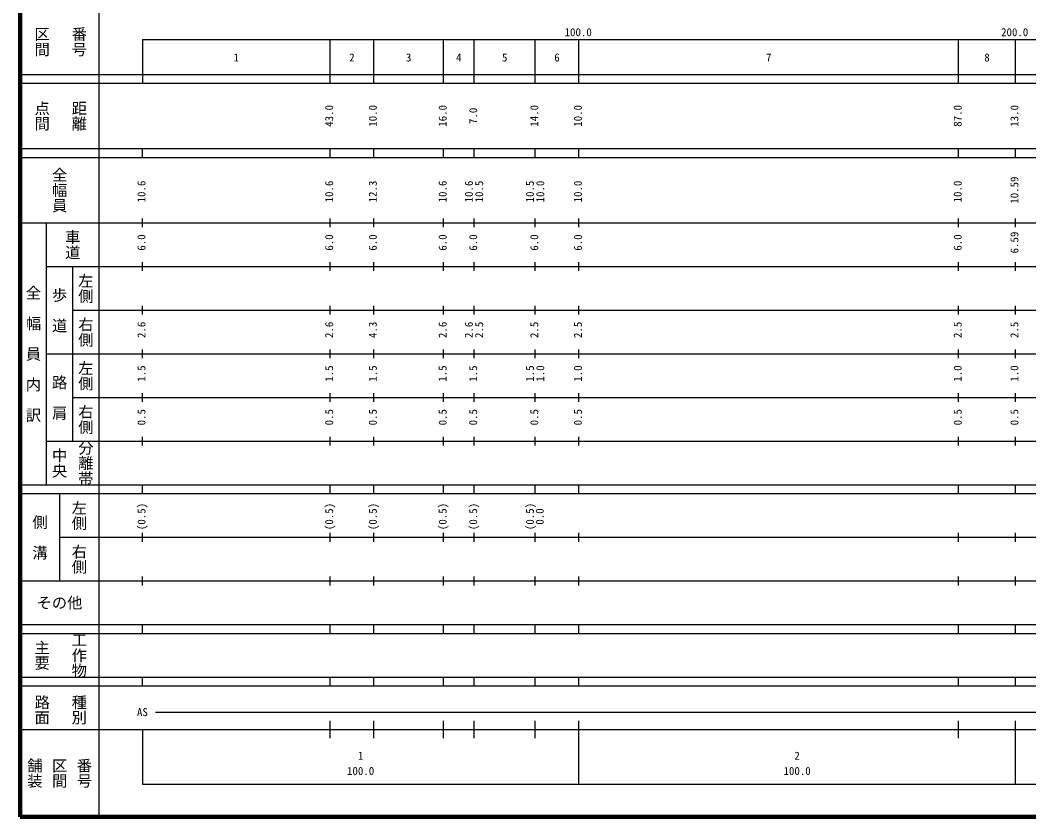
# Model space of a CAD drawing. Units: millimetres on the paper, enlarged 1000 times. Extents: x 40000 to 680000, y 20000 to 380000.
# Drawn here: x 40000 to 271088, y 20000 to 202409 of the extents above; entities that cross this region are included whole.
import ezdxf
from ezdxf.enums import TextEntityAlignment as Align

# ---------------------------------------------------------------- set-up
doc = ezdxf.new("R2010")
doc.units = ezdxf.units.MM
doc.header["$LTSCALE"] = 1000
doc.layers.add('M-TTL', color=2, linetype='Continuous', lineweight=140)
doc.layers.add('M-TTL-BAND', color=7, linetype='Continuous', lineweight=25)
doc.styles.add('@ＭＳ ゴシック', font='')
doc.styles.add('ＭＳ ゴシック', font='')
doc.styles.get('@ＭＳ ゴシック').set_extended_font_data('@MS Gothic')
doc.styles.get('ＭＳ ゴシック').set_extended_font_data('MS Gothic')

msp = doc.modelspace()

# ---------------------------------------------------------------- linework, layer by layer
at = {"layer": 'M-TTL'}
for p, q in [((40000, 380000), (40000, 20000)), ((40000, 20000), (680000, 20000))]:
    msp.add_line(p, q, dxfattribs=at)
at = {"layer": 'M-TTL-BAND'}
for p, q in [((58000, 370000), (58000, 20000)), ((68000, 198000), (579000, 198000)), ((68000, 198000), (68000, 188000)), ((111000, 188000), (111000, 198000)), ((121000, 188000), (121000, 198000)), ((137000, 188000), (137000, 198000)), ((144000, 188000), (144000, 198000)), ((158000, 188000), (158000, 198000)), ((168000, 188000), (168000, 198000)), ((255000, 188000), (255000, 198000)), ((268000, 188000), (268000, 198000)), ((40000, 190000), (579000, 190000)), ((40000, 188000), (579000, 188000)), ((40000, 173000), (579000, 173000)), ((68000, 171000), (68000, 173000)), ((111000, 171000), (111000, 173000)), ((121000, 171000), (121000, 173000)), ((137000, 171000), (137000, 173000)), ((144000, 171000), (144000, 173000)), ((158000, 171000), (158000, 173000)), ((168000, 171000), (168000, 173000)), ((255000, 171000), (255000, 173000)), ((268000, 171000), (268000, 173000)), ((40000, 171000), (579000, 171000)), ((40000, 156000), (579000, 156000)), ((46000, 96000), (46000, 156000)), ((68000, 155000), (68000, 157000)), ((111000, 155000), (111000, 157000)), ((121000, 155000), (121000, 157000)), ((137000, 155000), (137000, 157000)), ((144000, 155000), (144000, 157000)), ((158000, 155000), (158000, 157000)), ((168000, 155000), (168000, 157000)), ((255000, 155000), (255000, 157000)), ((268000, 155000), (268000, 157000)), ((46000, 146000), (579000, 146000)), ((52000, 146000), (52000, 106000)), ((68000, 145000), (68000, 147000)), ((111000, 145000), (111000, 147000)), ((121000, 145000), (121000, 147000)), ((137000, 145000), (137000, 147000)), ((144000, 145000), (144000, 147000)), ((158000, 145000), (158000, 147000)), ((168000, 145000), (168000, 147000)), ((255000, 145000), (255000, 147000)), ((268000, 145000), (268000, 147000)), ((68000, 135000), (68000, 137000)), ((111000, 135000), (111000, 137000)), ((121000, 135000), (121000, 137000)), ((137000, 135000), (137000, 137000)), ((144000, 135000), (144000, 137000)), ((158000, 135000), (158000, 137000)), ((168000, 135000), (168000, 137000)), ((255000, 135000), (255000, 137000)), ((268000, 135000), (268000, 137000)), ((52000, 136000), (579000, 136000)), ((46000, 126000), (579000, 126000)), ((68000, 125000), (68000, 127000)), ((111000, 125000), (111000, 127000)), ((121000, 125000), (121000, 127000)), ((137000, 125000), (137000, 127000)), ((144000, 125000), (144000, 127000)), ((158000, 125000), (158000, 127000)), ((168000, 125000), (168000, 127000)), ((255000, 125000), (255000, 127000)), ((268000, 125000), (268000, 127000)), ((52000, 116000), (579000, 116000)), ((68000, 115000), (68000, 117000)), ((111000, 115000), (111000, 117000)), ((121000, 115000), (121000, 117000)), ((137000, 115000), (137000, 117000)), ((144000, 115000), (144000, 117000)), ((158000, 115000), (158000, 117000)), ((168000, 115000), (168000, 117000)), ((255000, 115000), (255000, 117000)), ((268000, 115000), (268000, 117000)), ((68000, 105000), (68000, 107000)), ((111000, 105000), (111000, 107000)), ((121000, 105000), (121000, 107000)), ((137000, 105000), (137000, 107000)), ((144000, 105000), (144000, 107000)), ((158000, 105000), (158000, 107000)), ((168000, 105000), (168000, 107000)), ((255000, 105000), (255000, 107000)), ((268000, 105000), (268000, 107000)), ((46000, 106000), (579000, 106000)), ((40000, 96000), (579000, 96000)), ((68000, 94000), (68000, 96000)), ((111000, 94000), (111000, 96000)), ((121000, 94000), (121000, 96000)), ((137000, 94000), (137000, 96000)), ((144000, 94000), (144000, 96000)), ((158000, 94000), (158000, 96000)), ((168000, 94000), (168000, 96000)), ((255000, 94000), (255000, 96000)), ((268000, 94000), (268000, 96000)), ((40000, 94000), (579000, 94000)), ((49000, 94000), (49000, 74000)), ((49000, 84000), (579000, 84000)), ((68000, 83000), (68000, 85000)), ((111000, 83000), (111000, 85000)), ((121000, 83000), (121000, 85000)), ((137000, 83000), (137000, 85000)), ((144000, 83000), (144000, 85000)), ((158000, 83000), (158000, 85000)), ((168000, 83000), (168000, 85000)), ((255000, 83000), (255000, 85000)), ((268000, 83000), (268000, 85000)), ((40000, 74000), (579000, 74000)), ((68000, 73000), (68000, 75000)), ((111000, 73000), (111000, 75000)), ((121000, 73000), (121000, 75000)), ((137000, 73000), (137000, 75000)), ((144000, 73000), (144000, 75000)), ((158000, 73000), (158000, 75000)), ((168000, 73000), (168000, 75000)), ((255000, 73000), (255000, 75000)), ((268000, 73000), (268000, 75000)), ((40000, 64000), (579000, 64000)), ((68000, 62000), (68000, 64000)), ((111000, 62000), (111000, 64000)), ((121000, 62000), (121000, 64000)), ((137000, 62000), (137000, 64000)), ((144000, 62000), (144000, 64000)), ((158000, 62000), (158000, 64000)), ((168000, 62000), (168000, 64000)), ((255000, 62000), (255000, 64000)), ((268000, 62000), (268000, 64000)), ((40000, 62000), (579000, 62000)), ((40000, 52000), (579000, 52000)), ((68000, 50000), (68000, 52000)), ((111000, 50000), (111000, 52000)), ((121000, 50000), (121000, 52000)), ((137000, 50000), (137000, 52000)), ((144000, 50000), (144000, 52000)), ((158000, 50000), (158000, 52000)), ((168000, 50000), (168000, 52000)), ((255000, 50000), (255000, 52000)), ((268000, 50000), (268000, 52000)), ((40000, 50000), (579000, 50000)), ((71000, 44000), (565000, 44000)), ((111000, 38000), (111000, 42000)), ((121000, 38000), (121000, 42000)), ((137000, 38000), (137000, 42000)), ((144000, 38000), (144000, 42000)), ((158000, 38000), (158000, 42000)), ((168000, 27500), (168000, 42000)), ((255000, 38000), (255000, 42000)), ((268000, 27500), (268000, 42000)), ((40000, 40000), (579000, 40000)), ((68000, 40000), (68000, 27500)), ((68000, 27500), (579000, 27500))]:
    msp.add_line(p, q, dxfattribs=at)

# ---------------------------------------------------------------- texts
at = {"layer": 'M-TTL-BAND', "style": '@ＭＳ ゴシック'}
for s, p in [('区間', (45000, 197500)), ('番号', (53500, 197500)), ('点間', (45000, 180500)), ('距離', (53500, 180500)), ('全幅員', (49000, 163500)), ('車道', (52000, 151000)), ('左側', (55000, 141000)), ('全\u3000幅\u3000員\u3000内\u3000訳', (43000, 126000)), ('歩\u3000道', (49000, 136000)), ('右側', (55000, 131000)), ('左側', (55000, 121000)), ('路\u3000肩', (49000, 116000)), ('右側', (55000, 111000)), ('中央', (49000, 101000)), ('分離帯', (55000, 101000)), ('左側', (53500, 89000)), ('側\u3000溝', (44500, 84000)), ('右側', (53500, 79000)), ('主要', (45000, 57000)), ('工作物', (53500, 57000)), ('路面', (45000, 44500)), ('種別', (53500, 44500)), ('舗装', (43333, 30000)), ('区間', (49000, 30000)), ('番号', (54667, 30000))]:
    msp.add_text(s, height=2566, rotation=270, dxfattribs=at).set_placement(p, align=Align.MIDDLE_CENTER)
at = {"layer": 'M-TTL-BAND', "style": 'ＭＳ ゴシック'}
for s, p in [('100.0', (167844, 198195)), ('200.0', (267844, 198195)), ('1', (89500, 192405)), ('2', (116000, 192405)), ('3', (129000, 192405)), ('4', (140500, 192405)), ('5', (151000, 192405)), ('6', (163000, 192405)), ('7', (211500, 192405)), ('8', (261500, 192405)), ('AS', (68000, 42500)), ('1', (118000, 32523)), ('2', (218000, 32523)), ('100.0', (118000, 29033)), ('100.0', (218000, 29033))]:
    msp.add_text(s, height=1833, dxfattribs=at).set_placement(p, align=Align.BOTTOM_CENTER)
for s, p in [('43.0', (112247, 180500)), ('10.0', (122247, 180500)), ('16.0', (138247, 180500)), ('14.0', (159247, 180500)), ('10.0', (169247, 180500)), ('87.0', (256247, 180500)), ('13.0', (269247, 180500)), ('7.0', (145247, 180500)), ('10.59', (269247, 163495)), ('10.6', (69247, 163174)), ('10.6', (112247, 163174)), ('12.3', (122247, 163174)), ('10.6', (138247, 163174)), ('10.6', (144247, 163174)), ('10.5', (146617, 163174)), ('10.5', (158247, 163174)), ('10.0', (160617, 163174)), ('10.0', (169247, 163174)), ('10.0', (256247, 163174)), ('6.0', (69247, 151500)), ('6.0', (112247, 151500)), ('6.0', (122247, 151500)), ('6.0', (138247, 151500)), ('6.0', (145247, 151500)), ('6.0', (159247, 151500)), ('6.0', (169247, 151500)), ('6.0', (256247, 151500)), ('6.59', (269247, 151500)), ('2.6', (69247, 131500)), ('2.6', (112247, 131500)), ('4.3', (122247, 131500)), ('2.6', (138247, 131500)), ('2.6', (144247, 131500)), ('2.5', (146617, 131500)), ('2.5', (159247, 131500)), ('2.5', (169247, 131500)), ('2.5', (256247, 131500)), ('2.5', (269247, 131500)), ('1.5', (69247, 121500)), ('1.5', (112247, 121500)), ('1.5', (122247, 121500)), ('1.5', (138247, 121500)), ('1.5', (145247, 121500)), ('1.5', (158247, 121500)), ('1.0', (160617, 121500)), ('1.0', (169247, 121500)), ('1.0', (256247, 121500)), ('1.0', (269247, 121500)), ('0.5', (69247, 111500)), ('0.5', (112247, 111500)), ('0.5', (122247, 111500)), ('0.5', (138247, 111500)), ('0.5', (145247, 111500)), ('0.5', (159247, 111500)), ('0.5', (169247, 111500)), ('0.5', (256247, 111500)), ('0.5', (269247, 111500)), ('(0.5)', (69247, 88764)), ('(0.5)', (112247, 88764)), ('(0.5)', (122247, 88764)), ('(0.5)', (138247, 88764)), ('(0.5)', (145247, 88764)), ('(0.5)', (158247, 88764)), ('0.0', (160490, 88764))]:
    msp.add_text(s, height=1833, rotation=90, dxfattribs=at).set_placement(p, align=Align.BOTTOM_CENTER)
msp.add_text('その他', height=2566, dxfattribs=at).set_placement((49000, 69000), align=Align.MIDDLE_CENTER)

doc.saveas('drawing.dxf')
